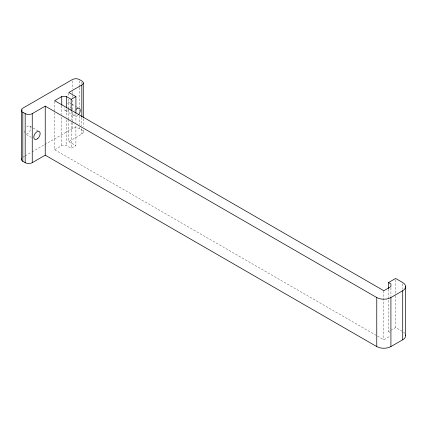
<?xml version="1.0" encoding="UTF-8"?>
<svg xmlns="http://www.w3.org/2000/svg" width="427" height="427" viewBox="0 0 427 427"><rect width="100%" height="100%" fill="white"/><g stroke="black" fill="none" stroke-linecap="round" stroke-linejoin="round"><path stroke-width="0.32" stroke-dasharray="2.13 1.6" d="M22.818 157.221L24.547 156.223M25.118 155.892L31.459 152.231M32.036 151.9L44.136 144.913M44.712 144.582L72.366 128.612A5.007 2.888 0 0 1 79.449 128.612L81.808 129.973A5.007 2.888 0 0 1 81.808 134.062L68.827 141.556L68.827 120.345M54.672 112.616L54.672 149.728L61.75 145.644L66.468 145.644L71.186 148.366L75.91 145.644L75.91 125.095M388.559 289.18L388.559 331.598L390.193 330.658M390.737 330.343L395.637 327.514L402.72 331.598M377.489 336.108L383.841 339.775L390.374 336.001M69.814 102.87L71.48 103.83M72.035 104.151L76.476 106.713M77.031 107.033L78.141 107.673M65.486 110.764L74.922 116.213M68.827 141.556L75.91 145.644M388.559 331.598L389.974 332.414M29.789 126.072L32.564 127.678M33.119 127.999L39.225 131.521M54.672 149.728L376.913 335.771M26.394 134.516L31.39 137.403M402.72 283.88L402.72 289.18M395.637 279.792L395.637 295.036M395.637 295.697L395.637 327.514M390.918 287.894L390.918 296.509M383.841 290.728L383.841 339.775M83.276 118.765L83.276 126.718M83.276 130.032L83.276 132.018M81.808 82.256L81.808 83.58M81.808 117.382L81.808 126.109M81.808 128.65L81.808 134.062M79.449 80.895L79.449 86.857M79.449 87.524L79.449 107.407M79.449 110.054L79.449 111.383M79.449 116.021L79.449 124.636M79.449 127.289L79.449 128.612M75.91 114.495L75.91 122.448M72.366 80.895L72.366 88.848M72.366 91.501L72.366 94.81M72.366 95.477L72.366 97.463M72.366 100.115L72.366 111.383M72.366 112.045L72.366 121.983M72.366 122.65L72.366 128.612M71.186 111.25L71.186 119.87M71.186 122.517L71.186 148.366M68.827 93.171L68.827 96.486M68.827 99.139L68.827 109.077M68.827 109.744L68.827 119.683M66.468 109.189L66.468 117.142M66.468 119.795L66.468 145.644M61.75 105.875L61.75 114.495M61.75 117.142L61.75 145.644M54.672 101.348L54.672 111.954M22.818 109.504L22.818 110.828M403.579 332.169A10.013 5.781 0 0 1 404.887 333.476M70.466 106.905A4.505 2.599 -60 0 1 69.985 107.967M69.345 108.949A4.505 2.599 -60 0 1 65.806 110.881A4.505 2.599 -60 0 1 64.541 107.791M67.53 103.211A4.505 2.599 -60 0 1 70.348 103.302M26.709 126.899A4.505 2.599 -60 0 1 30.723 128.137A4.505 2.599 -60 0 1 26.709 134.003M24.456 132.701A4.505 2.599 -60 0 1 24.456 130.801M78.029 115.237A4.505 2.599 -60 0 1 73.983 113.24M74.752 111.111A4.505 2.599 -60 0 1 75.392 110.129"/><path stroke-width="0.64" d="M81.808 116.833L81.808 85.016A5.007 2.888 0 0 0 81.808 80.933L79.449 79.566A5.007 2.888 0 0 0 72.366 79.566L22.818 108.175A5.007 2.888 0 0 0 22.818 112.264L25.177 113.625A5.007 2.888 0 0 0 32.255 113.625L45.235 106.136L376.763 297.539A10.013 5.781 0 0 0 390.918 297.539L402.72 290.728A10.013 5.781 0 0 0 402.72 282.557L395.637 278.468L388.559 282.557L388.559 288.519M75.91 113.166L75.91 96.598L71.186 99.32L66.468 96.598L61.75 96.598L54.672 100.687L383.841 290.728L390.918 286.64L390.918 283.918L388.559 282.557M81.808 85.016L68.827 92.51L75.91 96.598M21.446 158.7A5.007 2.888 0 0 0 22.818 161.31L25.177 162.671A5.007 2.888 0 0 0 32.255 162.671L45.235 155.177L376.763 346.585A10.013 5.781 0 0 0 390.918 346.585L402.72 339.775A10.013 5.781 0 0 0 405.565 334.933M405.65 286.64L405.65 335.686M402.72 290.728L402.72 339.775M390.918 297.539L390.918 346.585M376.763 297.539L376.763 346.585M83.276 82.977L83.276 117.436M71.186 99.32L71.186 110.588M66.468 96.598L66.468 107.866M61.75 96.598L61.75 105.213M45.235 106.136L45.235 155.177M32.255 113.625L32.255 162.671M25.177 113.625L25.177 162.671M22.818 112.264L22.818 161.31M21.35 110.219L21.35 159.266M76.15 109.291A4.505 2.599 -60 0 1 79.982 109.061A4.505 2.599 -60 0 1 78.781 114.399M37.8 138.503A4.505 2.599 -60 0 0 39.225 131.521A4.505 2.599 -60 0 0 33.898 136.25A4.505 2.599 -60 0 0 37.8 138.503"/></g></svg>
